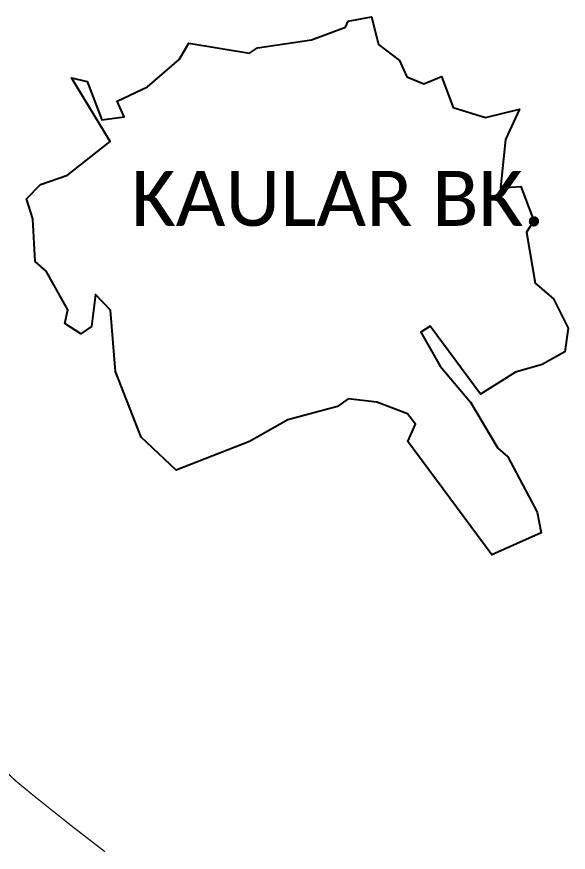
# Model space of a CAD drawing. Header units: metres. Extents: x 265615 to 267940, y 2140940 to 2142895.
# Drawn here: x 266651 to 267940, y 2140940 to 2142895 of the extents above; entities that cross this region are included whole.
import ezdxf

# ---------------------------------------------------------------- set-up
doc = ezdxf.new("R2010")
doc.units = ezdxf.units.M
for name, color, linetype in [('NATURALLY PROTECTED', 3, 'Continuous'), ('village', 250, 'Continuous'), ('VILLAGE NAME', 250, 'Continuous')]:
    doc.layers.add(name, color=color, linetype=linetype)

msp = doc.modelspace()

# ---------------------------------------------------------------- linework, layer by layer
at = {"color": 3}
msp.add_lwpolyline([(266706.3, 2142502.4), (266769.4, 2142524.2)], dxfattribs=at)
at = {"layer": 'NATURALLY PROTECTED', "color": 2, "const_width": 3, "flags": 128}
msp.add_lwpolyline([(265667.2, 2142678.3), (265670.2, 2142675.3), (265707.2, 2142625.9), (265777.6, 2142521), (265837, 2142433.8), (265886.6, 2142357.6), (265948.6, 2142250.2), (265998, 2142177.8), (266046.7, 2142100.2), (266086.6, 2142048), (266359.3, 2141586.4), (266402.1, 2141469.1), (266437.8, 2141398.9), (266491, 2141310.7), (266547.5, 2141235.3), (266602.5, 2141150.4), (266649.9, 2141105.9), (266691.3, 2141071.9), (266773.1, 2141006.5), (266856.6, 2140941.9)], dxfattribs=at)
at = {"layer": 'village', "color": 3}
for points in [[(267425.3, 2142883.8, 0), (267480.3, 2142894.5, 0), (267496.1, 2142829.3, 0), (267545.3, 2142792.2, 0), (267562.3, 2142754.3, 0), (267602.1, 2142737.8, 0), (267643.4, 2142754.9, 0), (267670.7, 2142682.1, 0), (267746.9, 2142658.8, 0), (267826.1, 2142678, 0), (267793.6, 2142607, 0), (267781.3, 2142494.2, 0), (267829.3, 2142497.7, 0), (267859.4, 2142417.4, 0), (267842.6, 2142390.6, 0), (267863, 2142271.4, 0), (267905.8, 2142234.4, 0), (267940.2, 2142166.4, 0), (267932.4, 2142110.7, 0), (267879.3, 2142081.2, 0), (267817, 2142063, 0), (267734.6, 2142012.1, 0), (267617.4, 2142170.6, 0), (267595.6, 2142157.1, 0), (267641, 2142077.6, 0), (267711.9, 2141993.3, 0), (267775.6, 2141885.2, 0), (267798.9, 2141864.9, 0), (267867.6, 2141736.2, 0), (267876.9, 2141687.2, 0), (267761.6, 2141635.7, 0), (267565.2, 2141900.7, 0), (267583.2, 2141941.4, 0), (267564.6, 2141966, 0), (267492.6, 2141993.2, 0), (267425.9, 2142000.7, 0), (267400.9, 2141982.8, 0), (267284.1, 2141952, 0), (267194.7, 2141901.2, 0), (267023.6, 2141833.9, 0), (266941.9, 2141911.4, 0), (266881.8, 2142064.6, 0), (266870.1, 2142208.3, 0), (266834.5, 2142244.5, 0), (266825.1, 2142170.2, 0), (266800.3, 2142153.1, 0), (266763.4, 2142177, 0), (266770.2, 2142208.9, 0), (266719.4, 2142299.7, 0), (266693.6, 2142321.9, 0), (266688, 2142421.5, 0), (266673.8, 2142468.4, 0), (266706.3, 2142502.4, 0)], [(266769.4, 2142524.2, 0), (266868.8, 2142602.5, 0), (266779, 2142751.9, 0), (266815.4, 2142743.4, 0), (266849.5, 2142653.5, 0), (266901.7, 2142660.1, 0), (266885.4, 2142696.9, 0), (266956.6, 2142730.3, 0), (267030.6, 2142794.8, 0), (267053.1, 2142832.7, 0), (267194.5, 2142808.9, 0), (267213.3, 2142821.8, 0), (267339.9, 2142840.7, 0), (267419.6, 2142869.7, 0), (267425.3, 2142883.8, 0), (267425.3, 2142883.8, 0)]]:
    msp.add_polyline3d(points, dxfattribs=at)

# ---------------------------------------------------------------- texts
at = {"layer": 'VILLAGE NAME', "insert": (266918.1, 2142534), "char_height": 128.647, "attachment_point": 1}
msp.add_mtext_dynamic_manual_height_columns('{\\fCalibri|b0|i0|c0|p34;KAULAR BK.}', width=1449.11, gutter_width=643.2, heights=[0], dxfattribs=at)

doc.saveas('drawing.dxf')
